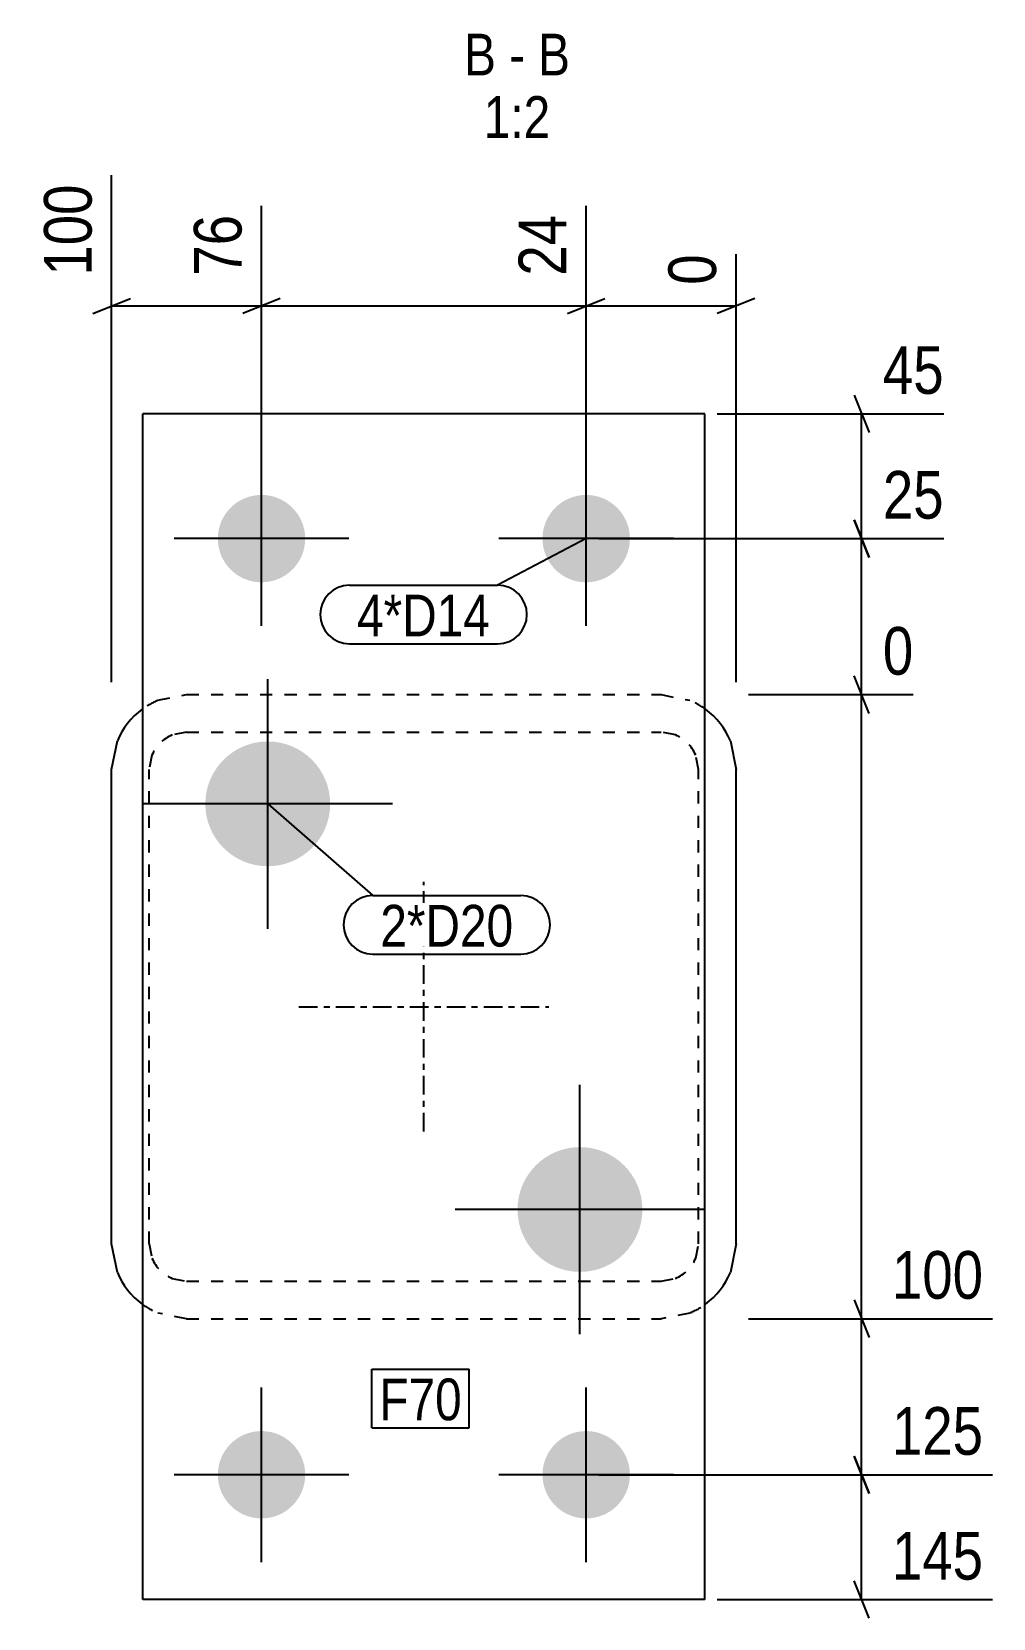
# Model space of a CAD drawing. Header units: millimetres. Extents: x -52 to 38097, y 5 to 918.
# Drawn here: x 23596.3 to 23750.3, y 4.8 to 259 of the extents above; entities that cross this region are included whole.
import ezdxf

# ---------------------------------------------------------------- set-up
doc = ezdxf.new("R2010")
doc.units = ezdxf.units.MM
doc.linetypes.add('DXK_LINE_DOT2', pattern=[3.9198, 1.9599, -1.9599])
doc.linetypes.add('DXK_LINE_DOT3', pattern=[5.9187, 2.979, -0.9799, 0.9799, -0.9799])
for name, color, linetype in [('MÅLSÆTNING', 7, 'Continuous'), ('STÅL', 7, 'Continuous'), ('TEKST', 7, 'Continuous')]:
    doc.layers.add(name, color=color, linetype=linetype)
doc.styles.add('Arial Narrow', font='ARIALN.TTF', dxfattribs={"height": 0.2})

msp = doc.modelspace()

# ---------------------------------------------------------------- hatches: boundary and pattern name
at = {"layer": 'STÅL', "linetype": 'Continuous'}
for points in [[(23626.07, 177.8, -1), (23640.07, 177.8, -1)], [(23678.07, 177.8, -1), (23692.07, 177.8, -1)], [(23634.07, 125.3, -1), (23634.07, 145.3, -1)], [(23684.07, 60.3, -1), (23684.07, 80.3, -1)], [(23626.07, 27.8, -1), (23640.07, 27.8, -1)], [(23678.07, 27.8, -1), (23692.07, 27.8, -1)]]:
    msp.add_hatch(color=96, dxfattribs=at).paths.add_polyline_path(points)

# ---------------------------------------------------------------- linework, layer by layer
at = {"layer": 'MÅLSÆTNING', "color": 7, "linetype": 'Continuous'}
for p, q in [((23609.07, 154.8), (23609.07, 236.02)), ((23633.07, 179.8), (23633.07, 231.15)), ((23633.07, 179.8), (23633.07, 231.15)), ((23685.07, 179.8), (23685.07, 231.15)), ((23685.07, 179.8), (23685.07, 231.15)), ((23709.07, 154.8), (23709.07, 223.36)), ((23606.07, 213.88), (23612.07, 216.28)), ((23636.07, 216.28), (23630.07, 213.88)), ((23636.07, 216.28), (23630.07, 213.88)), ((23682.07, 213.88), (23688.07, 216.28)), ((23682.07, 213.88), (23688.07, 216.28)), ((23712.07, 216.28), (23706.07, 213.88)), ((23609.07, 215.08), (23633.07, 215.08)), ((23633.07, 215.08), (23685.07, 215.08)), ((23685.07, 215.08), (23709.07, 215.08)), ((23727.98, 200.8), (23730.38, 194.8)), ((23706.07, 197.8), (23742.33, 197.8)), ((23729.18, 177.8), (23729.18, 197.8)), ((23730.38, 174.8), (23727.98, 180.8)), ((23727.98, 180.8), (23730.38, 174.8)), ((23687.07, 177.8), (23742.33, 177.8)), ((23687.07, 177.8), (23742.33, 177.8)), ((23729.18, 152.8), (23729.18, 177.8)), ((23730.38, 149.8), (23727.98, 155.8)), ((23711.07, 152.8), (23737.45, 152.8)), ((23711.07, 152.8), (23737.45, 152.8)), ((23729.18, 52.8), (23729.18, 152.8)), ((23727.98, 55.8), (23730.38, 49.8)), ((23727.98, 55.8), (23730.38, 49.8)), ((23711.07, 52.8), (23750.12, 52.8)), ((23711.07, 52.8), (23750.12, 52.8)), ((23729.18, 27.8), (23729.18, 52.8)), ((23730.38, 24.8), (23727.98, 30.8)), ((23727.98, 30.8), (23730.38, 24.8)), ((23687.07, 27.8), (23750.12, 27.8)), ((23687.07, 27.8), (23750.12, 27.8)), ((23729.18, 7.8), (23729.18, 27.8)), ((23730.38, 4.8), (23727.98, 10.8)), ((23706.07, 7.8), (23750.12, 7.8))]:
    msp.add_line(p, q, dxfattribs=at)
at = {"layer": 'STÅL', "color": 2, "linetype": 'Continuous'}
for p, q in [((23614.07, 7.8), (23614.07, 197.8)), ((23704.07, 197.8), (23614.07, 197.8)), ((23704.07, 7.8), (23704.07, 197.8)), ((23609.07, 140.8), (23609.99, 145.39)), ((23708.16, 145.39), (23709.07, 140.8)), ((23609.07, 64.8), (23609.07, 140.8)), ((23709.07, 64.8), (23709.07, 140.8)), ((23609.99, 60.21), (23609.07, 64.8)), ((23709.07, 64.8), (23708.16, 60.21)), ((23704.07, 7.8), (23614.07, 7.8))]:
    msp.add_line(p, q, dxfattribs=at)
at = {"layer": 'STÅL', "color": 96, "linetype": 'Continuous'}
for p, q in [((23633.07, 163.8), (23633.07, 191.8)), ((23685.07, 163.8), (23685.07, 191.8)), ((23647.07, 177.8), (23619.07, 177.8)), ((23699.07, 177.8), (23671.07, 177.8)), ((23634.07, 115.3), (23634.07, 155.3)), ((23654.07, 135.3), (23614.07, 135.3)), ((23684.07, 50.3), (23684.07, 90.3)), ((23704.07, 70.3), (23664.07, 70.3)), ((23633.07, 13.8), (23633.07, 41.8)), ((23685.07, 13.8), (23685.07, 41.8)), ((23647.07, 27.8), (23619.07, 27.8)), ((23699.07, 27.8), (23671.07, 27.8))]:
    msp.add_line(p, q, dxfattribs=at)
at = {"layer": 'STÅL', "color": 7, "linetype": 'DXK_LINE_DOT2'}
for p, q in [((23616.48, 151.89), (23621.07, 152.8)), ((23621.07, 152.8), (23697.07, 152.8)), ((23697.07, 152.8), (23701.67, 151.89)), ((23621.07, 146.8), (23618.78, 146.34)), ((23621.07, 146.8), (23697.07, 146.8)), ((23699.37, 146.34), (23697.07, 146.8)), ((23615.53, 143.1), (23615.07, 140.8)), ((23703.07, 140.8), (23702.62, 143.1)), ((23615.07, 64.8), (23615.07, 140.8)), ((23703.07, 64.8), (23703.07, 140.8)), ((23615.07, 64.8), (23615.53, 62.5)), ((23702.62, 62.5), (23703.07, 64.8)), ((23618.78, 59.26), (23621.07, 58.8)), ((23621.07, 58.8), (23697.07, 58.8)), ((23697.07, 58.8), (23699.37, 59.26)), ((23621.07, 52.8), (23616.48, 53.71)), ((23701.67, 53.71), (23697.07, 52.8)), ((23621.07, 52.8), (23697.07, 52.8))]:
    msp.add_line(p, q, dxfattribs=at)
at = {"layer": 'STÅL', "color": 7, "linetype": 'DXK_LINE_DOT3'}
for p, q in [((23659.07, 82.8), (23659.07, 122.8)), ((23639.07, 102.8), (23679.07, 102.8))]:
    msp.add_line(p, q, dxfattribs=at)
at = {"layer": 'STÅL', "color": 2, "linetype": 'Continuous'}
for centre, start, end in [((23621.07, 140.8), 126.4486, 157.5), ((23697.07, 140.8), 22.5, 53.5514), ((23621.07, 64.8), 202.5, 233.5514), ((23697.07, 64.8), 306.4486, 337.5)]:
    msp.add_arc(centre, 12, start, end, dxfattribs=at)
at = {"layer": 'STÅL', "color": 7, "linetype": 'DXK_LINE_DOT2'}
for centre, radius, start, end in [((23621.07, 140.8), 12, 112.5, 126.4486), ((23697.07, 140.8), 12, 53.5514, 67.5), ((23621.07, 140.8), 6, 112.5, 157.5), ((23697.07, 140.8), 6, 22.5, 67.5), ((23621.07, 64.8), 6, 202.5, 247.5), ((23697.07, 64.8), 6, 292.5, 337.5), ((23621.07, 64.8), 12, 233.5514, 247.5), ((23697.07, 64.8), 12, 292.5, 306.4486)]:
    msp.add_arc(centre, radius, start, end, dxfattribs=at)

# ---------------------------------------------------------------- wipeouts: each hides what was drawn before it
at = {"color": 0, "linetype": 'Continuous'}
for points, layer in [([(23607.47, 236.17), (23596.27, 236.17), (23596.27, 218.34), (23607.47, 218.34)], 'MÅLSÆTNING'), ([(23631.47, 231.29), (23620.27, 231.29), (23620.27, 218.34), (23631.47, 218.34)], 'MÅLSÆTNING'), ([(23683.47, 231.29), (23672.27, 231.29), (23672.27, 218.34), (23683.47, 218.34)], 'MÅLSÆTNING'), ([(23750.26, 54.4), (23750.26, 65.6), (23732.43, 65.6), (23732.43, 54.4)], 'MÅLSÆTNING'), ([(23750.26, 29.4), (23750.26, 40.6), (23732.43, 40.6), (23732.43, 29.4)], 'MÅLSÆTNING'), ([(23750.26, 9.4), (23750.26, 20.6), (23732.43, 20.6), (23732.43, 9.4)], 'MÅLSÆTNING'), ([(23670.62, 252.02), (23670.62, 259.02), (23665.51, 259.02), (23665.51, 252.02)], 'TEKST'), ([(23675.27, 252.02), (23675.27, 259.02), (23672.72, 259.02), (23672.72, 252.02)], 'TEKST'), ([(23682.48, 252.02), (23682.48, 259.02), (23677.37, 259.02), (23677.37, 252.02)], 'TEKST'), ([(23679.33, 242.02), (23679.33, 249.02), (23668.66, 249.02), (23668.66, 242.02)], 'TEKST')]:
    msp.add_wipeout(points, dxfattribs=at).dxf.layer = layer
at = {"color": 0}
for points in [[(23669.68, 162.14), (23669.68, 169.14), (23648.37, 169.14), (23648.37, 162.14)], [(23665.15, 36.53), (23665.15, 43.53), (23651.94, 43.53), (23651.94, 36.53)]]:
    msp.add_wipeout(points, dxfattribs=at).dxf.layer = 'TEKST'

# ---------------------------------------------------------------- next in the draw order: texts
at = {"layer": 'MÅLSÆTNING', "color": 3, "linetype": 'Continuous', "style": 'Arial Narrow'}
for s, p in [('100', (23605.87, 219.94)), ('76', (23629.87, 219.94)), ('24', (23681.87, 219.94))]:
    msp.add_text(s, height=7.635, rotation=90.0002, dxfattribs=at).set_placement(p)
for s, p in [('100', (23734.03, 56)), ('125', (23734.03, 31)), ('145', (23734.03, 11))]:
    msp.add_text(s, height=7.635, dxfattribs=at).set_placement(p)
at = {"layer": 'TEKST', "color": 3, "linetype": 'Continuous', "style": 'Arial Narrow'}
for s, height, p in [('B', 6.68, (23665.51, 252.02)), ('B', 6.68, (23677.37, 252.02)), ('-', 6.68, (23672.72, 252.02)), ('1:2', 6.681, (23668.66, 242.02))]:
    msp.add_text(s, height=height, dxfattribs=at).set_placement(p)

# ---------------------------------------------------------------- next in the draw order: wipeouts: each hides what was drawn before it
at = {"color": 0, "linetype": 'Continuous'}
for points in [[(23707.47, 224.96), (23696.27, 224.96), (23696.27, 216.88), (23707.47, 216.88)], [(23743.93, 199.4), (23743.93, 210.6), (23730.98, 210.6), (23730.98, 199.4)], [(23743.93, 179.4), (23743.93, 190.6), (23730.98, 190.6), (23730.98, 179.4)], [(23739.05, 154.4), (23739.05, 165.6), (23730.98, 165.6), (23730.98, 154.4)]]:
    msp.add_wipeout(points, dxfattribs=at).dxf.layer = 'MÅLSÆTNING'
at = {"color": 0}
for points in [[(23669.68, 162.14), (23669.68, 169.14), (23648.37, 169.14), (23648.37, 162.14)], [(23673.41, 112.43), (23673.41, 119.43), (23652.1, 119.43), (23652.1, 112.43)], [(23665.15, 36.53), (23665.15, 43.53), (23651.94, 43.53), (23651.94, 36.53)]]:
    msp.add_wipeout(points, dxfattribs=at).dxf.layer = 'TEKST'

# ---------------------------------------------------------------- next in the draw order: linework, layer by layer
at = {"layer": 'MÅLSÆTNING', "color": 7, "linetype": 'Continuous'}
msp.add_line((23730.38, 149.8), (23727.98, 155.8), dxfattribs=at)
at = {"layer": 'TEKST', "color": 7, "linetype": 'Continuous'}
for p, q in [((23685.07, 177.8), (23670.88, 170.34)), ((23647.17, 170.34), (23670.88, 170.34)), ((23647.17, 160.94), (23670.88, 160.94)), ((23650.74, 44.73), (23666.35, 44.73)), ((23650.74, 35.33), (23650.74, 44.73)), ((23666.35, 35.33), (23666.35, 44.73)), ((23650.74, 35.33), (23666.35, 35.33))]:
    msp.add_line(p, q, dxfattribs=at)
for centre, start, end in [((23647.17, 165.64), 90, 270), ((23670.88, 165.64), 270, 90)]:
    msp.add_arc(centre, 4.7, start, end, dxfattribs=at)

# ---------------------------------------------------------------- next in the draw order: texts
at = {"layer": 'MÅLSÆTNING', "color": 3, "linetype": 'Continuous', "style": 'Arial Narrow'}
msp.add_text('0', height=7.64, rotation=90.0002, dxfattribs=at).set_placement((23705.87, 218.48))
for s, height, p in [('45', 7.635, (23732.58, 201)), ('25', 7.635, (23732.58, 181)), ('0', 7.64, (23732.58, 156))]:
    msp.add_text(s, height=height, dxfattribs=at).set_placement(p)
at = {"layer": 'TEKST', "color": 3, "style": 'Arial Narrow'}
for s, p in [('4*D14', (23648.37, 162.14)), ('F70', (23651.94, 36.53))]:
    msp.add_text(s, height=6.681, dxfattribs=at).set_placement(p)

# ---------------------------------------------------------------- next in the draw order: wipeouts: each hides what was drawn before it
at = {"color": 0}
msp.add_wipeout([(23673.41, 112.43), (23673.41, 119.43), (23652.1, 119.43), (23652.1, 112.43)], dxfattribs=at).dxf.layer = 'TEKST'

# ---------------------------------------------------------------- next in the draw order: linework, layer by layer
at = {"layer": 'TEKST', "color": 7, "linetype": 'Continuous'}
for p, q in [((23634.07, 135.3), (23650.9, 120.63)), ((23650.9, 120.63), (23674.61, 120.63)), ((23650.9, 111.23), (23674.61, 111.23))]:
    msp.add_line(p, q, dxfattribs=at)
for centre, start, end in [((23650.9, 115.93), 90, 270), ((23674.61, 115.93), 270, 90)]:
    msp.add_arc(centre, 4.7, start, end, dxfattribs=at)

# ---------------------------------------------------------------- next in the draw order: texts
at = {"layer": 'TEKST', "color": 3, "style": 'Arial Narrow'}
msp.add_text('2*D20', height=6.681, dxfattribs=at).set_placement((23652.1, 112.43))

doc.saveas('drawing.dxf')
